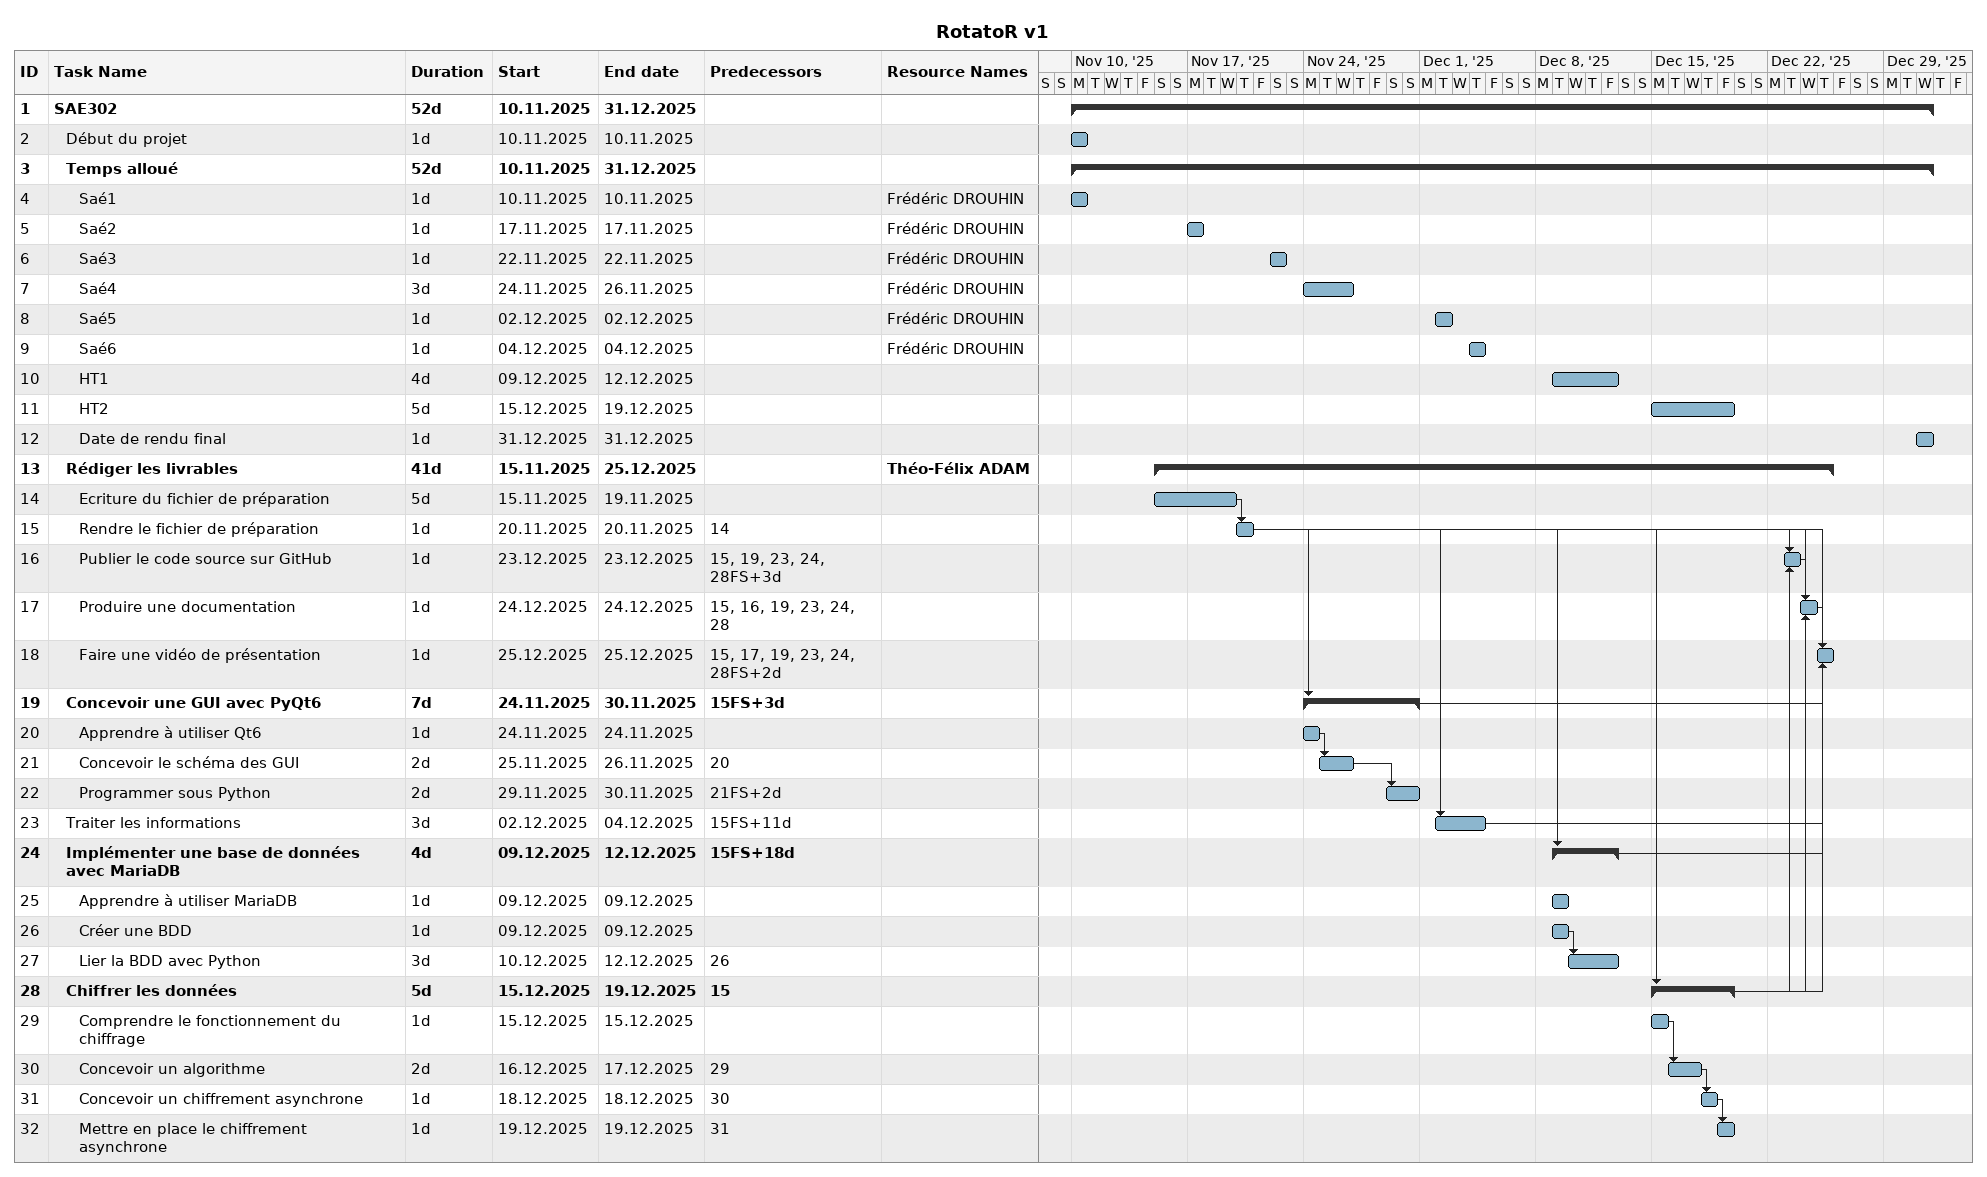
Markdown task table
RotatoR v1

| ID | Level | Task | Duration | Start | Finish | Predecessors | Resources |
|---|---|---|---|---|---|---|---|
| 1 | 1 | **SAE302** | 52d | 2025-11-10 | 2025-12-31 |  |  |
| 2 | 2 | Début du projet | 1d | 2025-11-10 | 2025-11-10 |  |  |
| 3 | 2 | **Temps alloué** | 52d | 2025-11-10 | 2025-12-31 |  |  |
| 4 | 3 | Saé1 | 1d | 2025-11-10 | 2025-11-10 |  | Frédéric DROUHIN |
| 5 | 3 | Saé2 | 1d | 2025-11-17 | 2025-11-17 |  | Frédéric DROUHIN |
| 6 | 3 | Saé3 | 1d | 2025-11-22 | 2025-11-22 |  | Frédéric DROUHIN |
| 7 | 3 | Saé4 | 3d | 2025-11-24 | 2025-11-26 |  | Frédéric DROUHIN |
| 8 | 3 | Saé5 | 1d | 2025-12-02 | 2025-12-02 |  | Frédéric DROUHIN |
| 9 | 3 | Saé6 | 1d | 2025-12-04 | 2025-12-04 |  | Frédéric DROUHIN |
| 10 | 3 | HT1 | 4d | 2025-12-09 | 2025-12-12 |  |  |
| 11 | 3 | HT2 | 5d | 2025-12-15 | 2025-12-19 |  |  |
| 12 | 3 | Date de rendu final | 1d | 2025-12-31 | 2025-12-31 |  |  |
| 13 | 2 | **Rédiger les livrables** | 41d | 2025-11-15 | 2025-12-25 |  | Théo-Félix ADAM |
| 14 | 3 | Ecriture du fichier de préparation | 5d | 2025-11-15 | 2025-11-19 |  |  |
| 15 | 3 | Rendre le fichier de préparation | 1d | 2025-11-20 | 2025-11-20 | 14 |  |
| 16 | 3 | Publier le code source sur GitHub | 1d | 2025-12-23 | 2025-12-23 | 15, 19, 23, 24, 28FS+3d |  |
| 17 | 3 | Produire une documentation | 1d | 2025-12-24 | 2025-12-24 | 15, 16, 19, 23, 24, 28 |  |
| 18 | 3 | Faire une vidéo de présentation | 1d | 2025-12-25 | 2025-12-25 | 15, 17, 19, 23, 24, 28FS+2d |  |
| 19 | 2 | **Concevoir une GUI avec PyQt6** | 7d | 2025-11-24 | 2025-11-30 | 15FS+3d |  |
| 20 | 3 | Apprendre à utiliser Qt6 | 1d | 2025-11-24 | 2025-11-24 |  |  |
| 21 | 3 | Concevoir le schéma des GUI | 2d | 2025-11-25 | 2025-11-26 | 20 |  |
| 22 | 3 | Programmer sous Python | 2d | 2025-11-29 | 2025-11-30 | 21FS+2d |  |
| 23 | 2 | Traiter les informations | 3d | 2025-12-02 | 2025-12-04 | 15FS+11d |  |
| 24 | 2 | **Implémenter une base de données avec MariaDB** | 4d | 2025-12-09 | 2025-12-12 | 15FS+18d |  |
| 25 | 3 | Apprendre à utiliser MariaDB | 1d | 2025-12-09 | 2025-12-09 |  |  |
| 26 | 3 | Créer une BDD | 1d | 2025-12-09 | 2025-12-09 |  |  |
| 27 | 3 | Lier la BDD avec Python | 3d | 2025-12-10 | 2025-12-12 | 26 |  |
| 28 | 2 | **Chiffrer les données** | 5d | 2025-12-15 | 2025-12-19 | 15 |  |
| 29 | 3 | Comprendre le fonctionnement du chiffrage | 1d | 2025-12-15 | 2025-12-15 |  |  |
| 30 | 3 | Concevoir un algorithme | 2d | 2025-12-16 | 2025-12-17 | 29 |  |
| 31 | 3 | Concevoir un chiffrement asynchrone | 1d | 2025-12-18 | 2025-12-18 | 30 |  |
| 32 | 3 | Mettre en place le chiffrement asynchrone | 1d | 2025-12-19 | 2025-12-19 | 31 |  |
